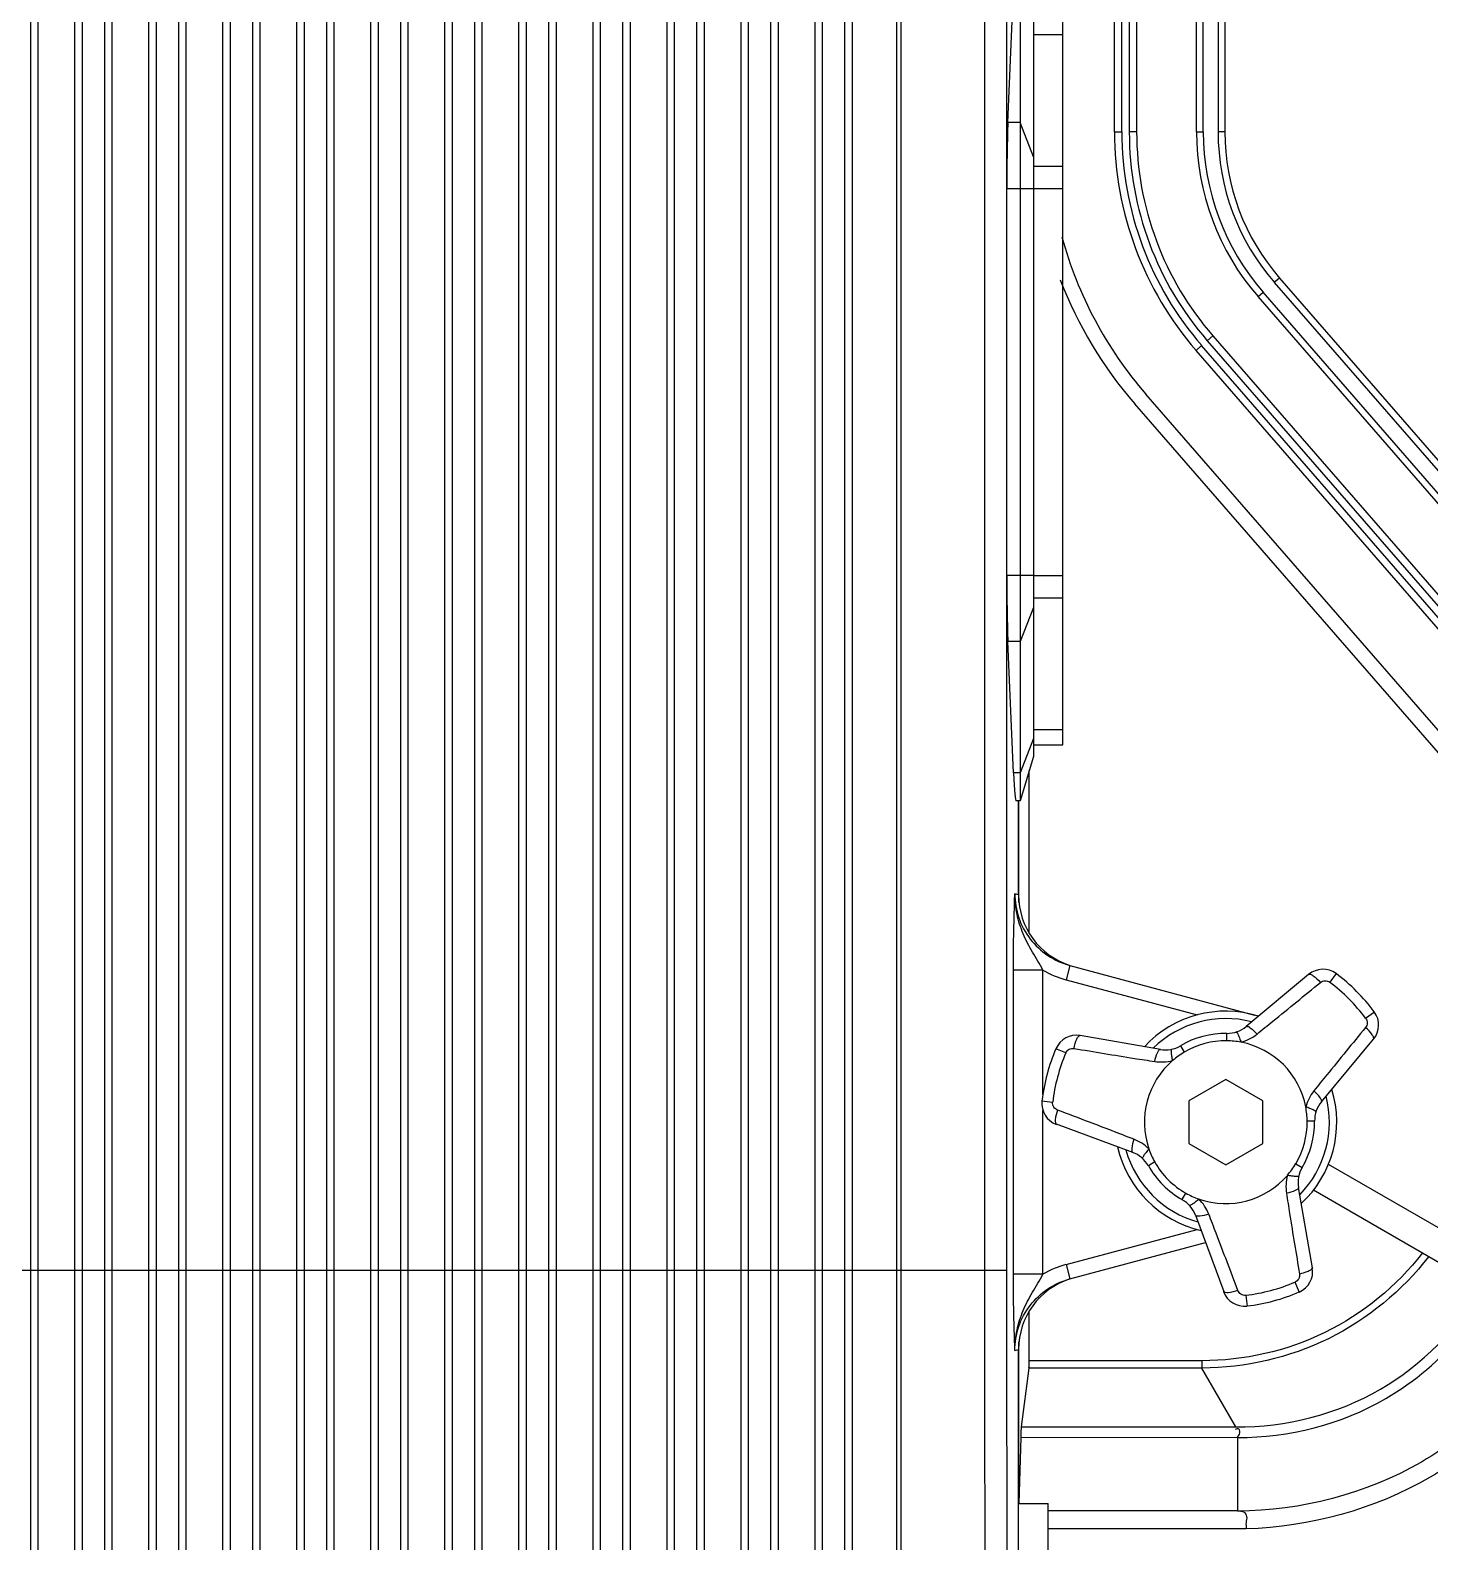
# Model space of a CAD drawing. Header units: millimetres. Extents: x -1070 to 42146, y 1440 to 12921.
# Drawn here: x 30919.1 to 31013.6, y 7100.1 to 7202.2 of the extents above; entities that cross this region are included whole.
import ezdxf

# ---------------------------------------------------------------- set-up
doc = ezdxf.new("R2010")
doc.units = ezdxf.units.MM
for name, color, linetype in [('DW-PLUS-PEIDIANHE实线CONTINUOUS', 7, 'Continuous'), ('DW-PLUS-XIANGTI实线CONTINUOUS', 7, 'Continuous'), ('MOUZU_COVER实线CONTINUOUS', 7, 'Continuous'), ('POWER-M_2实线CONTINUOUS', 7, 'Continuous'), ('SCREW-LOCKER实线CONTINUOUS', 7, 'Continuous')]:
    doc.layers.add(name, color=color, linetype=linetype)

# ---------------------------------------------------------------- blocks, each defined once
blk = doc.blocks.new('HJRTY45UYJDFGD')
at = {"layer": 'DW-PLUS-PEIDIANHE实线CONTINUOUS', "color": 251}
for p, q in [((18.25, 798.72), (18.25, 201.08)), ((18.75, 798.13), (18.75, 201.67)), ((21.25, 202.71), (21.25, 797.09)), ((21.75, 202.54), (21.75, 797.26)), ((23.25, 796.54), (23.25, 203.26)), ((23.75, 795.88), (23.75, 203.92)), ((26.75, 205.18), (26.75, 794.62)), ((26.25, 205.3), (26.25, 794.5)), ((16.75, 200.54), (16.75, 462.16)), ((16.25, 200.77), (16.25, 460.55)), ((13.25, 457.06), (13.25, 199.49)), ((13.75, 457.15), (13.75, 200.01)), ((11.75, 199.11), (11.75, 455.68)), ((11.25, 199.39), (11.25, 454.9)), ((-6.75, 452.73), (-6.75, 198.21)), ((6.75, 198.21), (6.75, 452.73)), ((8.25, 453.4), (8.25, 198.43)), ((8.75, 453.32), (8.75, 198.9)), ((-6.25, 452.22), (-6.25, 198.53)), ((-3.75, 198.29), (-3.75, 451.53)), ((-3.25, 197.87), (-3.25, 451.74)), ((-1.75, 451.53), (-1.75, 197.8)), ((1.75, 197.8), (1.75, 451.53)), ((3.25, 451.74), (3.25, 197.87)), ((3.75, 451.53), (3.75, 198.29)), ((6.25, 198.53), (6.25, 452.22)), ((-1.25, 451.19), (-1.25, 198.17)), ((1.25, 198.17), (1.25, 451.19)), ((28.25, 449.28), (28.25, 206.11)), ((28.75, 448), (28.75, 206.87)), ((31.25, 208.65), (31.25, 445.02)), ((31.75, 208.58), (31.75, 444.9)), ((33.25, 443.18), (33.25, 209.78)), ((33.75, 442.15), (33.75, 210.67)), ((36.25, 212.97), (36.25, 439.27)), ((36.75, 212.97), (36.75, 439.15)), ((38.25, 437.43), (38.25, 214.53)), ((38.75, 436.39), (38.75, 215.6)), ((41.25, 218.65), (41.25, 433.52)), ((41.75, 218.75), (41.75, 433.4)), ((43.25, 431.67), (43.25, 220.88)), ((43.75, 430.64), (43.75, 222.26)), ((46.25, 226.68), (46.25, 427.43)), ((46.75, 226.96), (46.75, 427.22)), ((48.25, 424.71), (48.25, 230.32)), ((48.75, 423.04), (48.75, 232.54)), ((51.75, 409.58), (51.75, 249.9)), ((52.05, 409.58), (52.05, 249.86)), ((57.7, 409.28), (57.7, 289.9)), ((59.19, 409.28), (59.19, 289.9)), ((60.1, 378.2), (60.1, 321.6)), ((59.28, 367.43), (59.66, 376.29)), ((61, 375.2), (61, 324.6)), ((60.1, 367.43), (59.28, 367.43)), ((61, 365.12), (60.1, 367.43)), ((61, 362.96), (59.21, 362.96)), ((59.21, 336.84), (59.21, 362.96)), ((61, 336.84), (59.21, 336.84)), ((61, 334.68), (60.1, 332.37)), ((60.1, 332.37), (59.28, 332.37)), ((59.66, 323.51), (59.28, 332.37)), ((61, 325.82), (60.1, 323.51)), ((61, 324.6), (60.1, 321.6)), ((60.1, 323.51), (59.66, 323.51)), ((60.1, 321.6), (59.84, 321.6)), ((60, 315.25), (60, 321.6)), ((60, 315.25), (59.75, 315.32)), ((63.46, 310.49), (63.21, 309.52)), ((63.46, 310.49), (75.94, 307.14)), ((61.65, 310.18), (59.65, 310.18)), ((59.65, 289.62), (59.65, 310.18)), ((61.65, 301.75), (61.65, 310.18)), ((63.21, 309.52), (72.07, 307.15)), ((61.65, 289.62), (61.65, 300.69)), ((63.21, 290.28), (72.07, 292.65)), ((63.46, 289.31), (72.64, 291.77)), ((63.21, 290.28), (63.46, 289.31)), ((-8.75, 289.9), (-6.25, 289.9)), ((-6.25, 289.9), (-3.75, 289.9)), ((-3.75, 289.9), (59.19, 289.9)), ((61.65, 289.62), (59.65, 289.62)), ((59.75, 284.48), (60, 284.55)), ((60, 249.9), (60, 284.55))]:
    blk.add_line(p, q, dxfattribs=at)
for centre, radius, start, end in [((64.77, 315.35), 6.04, 238.8803, 254.9593), ((74, 299.9), 7.5, 72.8486, 137.153), ((74, 299.9), 7, 75.5534, 134.4466), ((74, 299.9), 7, 315.5534, 14.4466), ((74, 299.9), 7.5, 312.8215, 17.191), ((74, 299.9), 7.5, 192.8341, 257.1602), ((74, 299.9), 7, 195.5534, 254.4466), ((64.77, 284.45), 6.04, 105.0406, 121.1198), ((9816.25, 289.88), 9758.55, 179.999871, 180.235764), ((9732.04, 289.88), 9672.85, 179.999871, 180.236806)]:
    blk.add_arc(centre, radius, start, end, dxfattribs=at)
for centre, major_axis, ratio, start_param, end_param in [((59.41, 362.96), (0, 5.8), 0.034921, 0.691684, 1.570796), ((59.41, 336.84), (0, 5.8), 0.034921, -4.712389, -3.833276), ((59.84, 329.9), (0, 8.3), 0.034921, -3.833276, -3.141601), ((65, 315.25), (-4.83, 1.29), 0.999347, 0.261636, 1.52027), ((65, 284.55), (4.83, 1.29), 0.999347, 1.621323, 2.879956)]:
    blk.add_ellipse(centre, major_axis=major_axis, ratio=ratio, start_param=start_param, end_param=end_param, dxfattribs=at)
for points, knots in [([(59.65, 310.18), (59.65, 310.68), (59.66, 312.39), (59.71, 314.1), (59.75, 315.32)], [0, 0, 0, 0, 0.289386, 1, 1, 1, 1]), ([(59.75, 315.32), (59.75, 314.78), (59.93, 313.68), (60.72, 312.22), (61.93, 311.09), (62.94, 310.63), (63.46, 310.49)], [0, 0, 0, 0, 0.249999, 0.499998, 0.749997, 1, 1, 1, 1]), ([(61.65, 310.18), (61.42, 310.59), (60.93, 311.38), (60.28, 312.61), (59.85, 313.93), (59.75, 314.86), (59.75, 315.32)], [0, 0, 0, 0, 0.252545, 0.502198, 0.751134, 1, 1, 1, 1]), ([(59.75, 284.48), (59.74, 284.85), (59.68, 286.56), (59.65, 288.27), (59.65, 289.62)], [0, 0, 0, 0, 0.213186, 1, 1, 1, 1]), ([(59.75, 284.48), (59.75, 284.94), (59.85, 285.87), (60.28, 287.19), (60.93, 288.42), (61.42, 289.21), (61.65, 289.62)], [0, 0, 0, 0, 0.248865, 0.497802, 0.747455, 1, 1, 1, 1]), ([(59.75, 284.48), (59.75, 285.02), (59.93, 286.12), (60.72, 287.58), (61.93, 288.71), (62.94, 289.17), (63.46, 289.31)], [0, 0, 0, 0, 0.249999, 0.499998, 0.749997, 1, 1, 1, 1])]:
    blk.add_open_spline(points, degree=3, knots=knots, dxfattribs=at)
at = {"layer": 'DW-PLUS-XIANGTI实线CONTINUOUS', "color": 251}
for p, q in [((66.48, 366.8), (66.48, 409.22)), ((66.98, 366.8), (66.98, 409.22)), ((66.48, 366.8), (66.98, 366.8)), ((72, 352.04), (72.37, 352.37)), ((95.36, 325.92), (72.37, 352.37)), ((94.99, 325.59), (72, 352.04)), ((67.84, 348.43), (90.84, 321.98)), ((91.59, 322.64), (68.6, 349.09)), ((60.72, 312.68), (60.72, 323.65)), ((60.03, 314.74), (60.03, 321.6)), ((92.08, 290.61), (80.93, 297.05)), ((79.93, 295.32), (91.08, 288.88)), ((60.72, 283.78), (60.72, 287.12)), ((60.03, 274.14), (60.03, 285.06)), ((60.7, 283.29), (60.18, 279.32)), ((72.39, 283.29), (60.7, 283.29)), ((72.39, 283.78), (60.72, 283.78)), ((72.39, 283.78), (72.39, 283.29)), ((74.69, 279.32), (72.39, 283.29)), ((60.18, 279.32), (74.69, 279.32)), ((60.15, 278.6), (60.03, 274.14)), ((60.15, 278.6), (74.79, 278.61)), ((74.79, 278.61), (74.79, 273.64)), ((60.03, 274.14), (62, 274.14)), ((62, 249.9), (62, 274.14)), ((74.79, 273.64), (62, 273.64)), ((75.38, 272.42), (62, 272.42))]:
    blk.add_line(p, q, dxfattribs=at)
for radius, start in [(22.5, 180), (22, 180), (27, 195.2313), (28, 200.8781)]:
    blk.add_arc((88.98, 366.8), radius, start, 221, dxfattribs=at)
for centre, major_axis, start_param, end_param in [((60.7, 283.78), (0, 0.5), -2.879793, -1.570796), ((60.2, 277.39), (0, 2), 0.261799, 0.916298)]:
    blk.add_ellipse(centre, major_axis=major_axis, ratio=0.034921, start_param=start_param, end_param=end_param, dxfattribs=at)
for points, knots in [([(87.29, 291.07), (85.55, 288.83), (80.99, 285.07), (75.23, 283.78), (72.39, 283.78)], [0, 0, 0, 0, 0.49997, 1, 1, 1, 1]), ([(87.71, 290.83), (85.93, 288.51), (81.24, 284.64), (75.32, 283.3), (72.39, 283.29)], [0, 0, 0, 0, 0.49997, 1, 1, 1, 1]), ([(96.29, 286.05), (94.15, 282.33), (87.82, 275.9), (79.08, 273.63), (74.79, 273.63)], [0, 0, 0, 0, 0.500051, 1, 1, 1, 1]), ([(97.05, 284.94), (94.8, 281.27), (88.39, 274.92), (79.68, 272.54), (75.38, 272.42)], [0, 0, 0, 0, 0.500053, 1, 1, 1, 1]), ([(74.8, 278.61), (74.88, 278.74), (75.02, 278.92), (74.88, 279.22), (74.72, 279.17), (74.64, 279.14)], [0, 0, 0, 0, 0.535425, 0.707591, 1, 1, 1, 1]), ([(74.79, 273.64), (74.94, 273.63), (75.24, 273.64), (75.47, 273.23), (75.33, 272.84), (75.38, 272.56), (75.38, 272.42)], [0, 0, 0, 0, 0.275365, 0.481633, 0.74352, 1, 1, 1, 1])]:
    blk.add_open_spline(points, degree=3, knots=knots, dxfattribs=at)
for points in [[(84.45, 281.86), (87.25, 283.49), (89.68, 285.95), (91.29, 288.76)], [(84.82, 281.23), (86.76, 282.36), (88.53, 283.86), (89.96, 285.59)], [(74.69, 279.32), (78.05, 279.28), (81.55, 280.17), (84.45, 281.86)], [(74.79, 278.6), (78.25, 278.57), (81.83, 279.49), (84.82, 281.23)]]:
    blk.add_open_spline(points, degree=3, dxfattribs=at)
at = {"layer": 'MOUZU_COVER实线CONTINUOUS', "color": 251}
for p, q in [((67.48, 409.22), (67.48, 366.8)), ((67.98, 409.22), (67.98, 366.8)), ((72.02, 366.8), (72.02, 409.22)), ((72.48, 366.8), (72.48, 409.22)), ((73.48, 409.22), (73.48, 366.8)), ((73.93, 409.22), (73.93, 366.8)), ((67.98, 366.8), (67.48, 366.8)), ((72.02, 366.8), (72.48, 366.8)), ((73.93, 366.8), (73.48, 366.8)), ((77.62, 356.93), (77.28, 356.63)), ((77.28, 356.63), (100.27, 330.18)), ((77.62, 356.93), (100.62, 330.49)), ((76.18, 355.68), (76.52, 355.98)), ((99.17, 329.23), (76.18, 355.68)), ((99.51, 329.53), (76.52, 355.98)), ((73.13, 353.03), (72.75, 352.7)), ((72.75, 352.7), (95.74, 326.25)), ((73.13, 353.03), (96.12, 326.58))]:
    blk.add_line(p, q, dxfattribs=at)
for radius in [21.5, 21, 16.96, 16.5, 15.5, 15.04]:
    blk.add_arc((88.98, 366.8), radius, 180, 221, dxfattribs=at)
at = {"layer": 'POWER-M_2实线CONTINUOUS', "color": 251}
for p, q in [((63, 325.4), (63, 374.4)), ((63, 373.37), (61, 373.37)), ((61, 364.5), (63, 364.5)), ((63, 362.96), (61, 362.96)), ((61, 336.84), (63, 336.84)), ((63, 335.3), (61, 335.3)), ((61, 326.43), (63, 326.43)), ((61, 325.4), (63, 325.4))]:
    blk.add_line(p, q, dxfattribs=at)
at = {"layer": 'SCREW-LOCKER实线CONTINUOUS', "color": 251}
for p, q in [((79.6, 309.88), (75.38, 306.36)), ((81.45, 309.94), (81.02, 309.35)), ((83.45, 306.92), (84.04, 307.35)), ((69.58, 304.81), (64.16, 305.75)), ((74.07, 305.4), (74.07, 305.9)), ((80.46, 301.28), (83.98, 305.5)), ((63.19, 304.58), (62.53, 304.86)), ((70.94, 305.06), (71.19, 304.63)), ((74, 302.79), (71.5, 301.34)), ((76.5, 301.34), (74, 302.79)), ((61.58, 301.34), (62.3, 301.25)), ((71.5, 301.34), (71.5, 298.46)), ((76.5, 298.46), (76.5, 301.34)), ((67.71, 297.86), (62.56, 299.76)), ((80, 299.97), (79.5, 299.97)), ((71.5, 298.46), (74, 297.01)), ((74, 297.01), (76.5, 298.46)), ((69.2, 297.21), (68.77, 296.96)), ((78.73, 297.09), (79.16, 296.84)), ((79.85, 290.06), (78.91, 295.48)), ((71.06, 294.67), (71.31, 295.1)), ((71.96, 293.61), (73.86, 288.46)), ((78.96, 288.43), (78.68, 289.09)), ((75.35, 288.2), (75.44, 287.48))]:
    blk.add_line(p, q, dxfattribs=at)
for centre, radius, start, end in [((80.56, 308.73), 1.5, 53.402, 129.826), ((74, 299.9), 12.5, 36.598, 53.402), ((74, 299.9), 11.77, 36.598, 53.402), ((82.83, 306.46), 1.5, 320.1741, 36.598), ((63.9, 304.27), 1.5, 80.1741, 156.598), ((74, 299.9), 6, 89.3133, 120.6867), ((74, 299.9), 5.5, 89.3167, 120.6851), ((74.1, 307.9), 2, 269.3133, 309.8259), ((74, 299.89), 5.51, 79.2013, 89.3049), ((74, 299.9), 12.5, 156.598, 173.402), ((74, 299.9), 11.77, 156.598, 173.402), ((69.92, 306.78), 2, 260.1741, 300.6867), ((74.01, 299.89), 5.51, 120.6956, 130.798), ((74, 299.9), 5.5, 10.8077, 79.1928), ((74, 299.9), 5.5, 130.8091, 199.1901), ((63.07, 301.16), 1.5, 173.402, 249.826), ((82, 300), 2, 140.1741, 180.6867), ((73.99, 299.9), 5.51, 0.7075, 10.8083), ((74, 299.9), 5.5, 329.3137, 0.6867), ((74, 299.9), 6, 329.3133, 0.6867), ((67.02, 295.98), 2, 29.3133, 69.8259), ((74.01, 299.9), 5.51, 199.2008, 209.3038), ((74, 299.9), 5.5, 209.313, 240.6898), ((74, 299.9), 6, 209.3133, 240.6867), ((74, 299.9), 5.5, 250.8093, 319.1904), ((73.99, 299.91), 5.51, 319.2021, 329.3038), ((80.88, 295.82), 2, 149.3133, 189.8259), ((70.08, 292.92), 2, 20.1741, 60.6867), ((74, 299.91), 5.51, 240.6969, 250.7989), ((78.37, 289.8), 1.5, 293.402, 9.8261), ((74, 299.9), 11.77, 276.598, 293.402), ((75.26, 288.97), 1.5, 200.1741, 276.598), ((74, 299.9), 12.5, 276.598, 293.402)]:
    blk.add_arc(centre, radius, start, end, dxfattribs=at)
for points, knots in [([(79.6, 309.88), (79.63, 309.91), (79.76, 309.89), (80.03, 309.72), (80.25, 309.51), (80.39, 309.34)], [0, 0, 0, 0, 0.119219, 0.334348, 1, 1, 1, 1]), ([(80.39, 309.34), (80.48, 309.41), (80.7, 309.5), (80.93, 309.42), (81.02, 309.35)], [0, 0, 0, 0, 0.494491, 1, 1, 1, 1]), ([(76.11, 305.85), (76.47, 306.14), (77.9, 307.3), (79.33, 308.47), (80.39, 309.34)], [0, 0, 0, 0, 0.25077, 1, 1, 1, 1]), ([(75.38, 306.36), (75.4, 306.39), (75.52, 306.37), (75.77, 306.2), (75.97, 306.01), (76.11, 305.85)], [0, 0, 0, 0, 0.113779, 0.326405, 1, 1, 1, 1]), ([(83.45, 306.92), (83.52, 306.83), (83.6, 306.6), (83.51, 306.38), (83.44, 306.29)], [0, 0, 0, 0, 0.505506, 1, 1, 1, 1]), ([(63.74, 304.88), (63.79, 305.1), (63.87, 305.39), (64.02, 305.68), (64.12, 305.75), (64.16, 305.75)], [0, 0, 0, 0, 0.665425, 0.880715, 1, 1, 1, 1]), ([(74.69, 305.99), (74.71, 306), (74.77, 305.92), (74.84, 305.79), (74.94, 305.57), (75, 305.4), (75.03, 305.3)], [0, 0, 0, 0, 0.089128, 0.296906, 0.611192, 1, 1, 1, 1]), ([(83.44, 306.29), (82.57, 305.23), (81.4, 303.8), (80.24, 302.37), (79.95, 302.01)], [0, 0, 0, 0, 0.74923, 1, 1, 1, 1]), ([(83.98, 305.5), (84.01, 305.53), (83.99, 305.66), (83.82, 305.93), (83.61, 306.15), (83.44, 306.29)], [0, 0, 0, 0, 0.119219, 0.334348, 1, 1, 1, 1]), ([(63.19, 304.58), (63.24, 304.68), (63.4, 304.86), (63.63, 304.9), (63.74, 304.88)], [0, 0, 0, 0, 0.505506, 1, 1, 1, 1]), ([(63.74, 304.88), (65.1, 304.66), (66.92, 304.35), (68.74, 304.07), (69.2, 304)], [0, 0, 0, 0, 0.74923, 1, 1, 1, 1]), ([(69.2, 304), (69.24, 304.2), (69.32, 304.47), (69.45, 304.74), (69.54, 304.82), (69.58, 304.81)], [0, 0, 0, 0, 0.673406, 0.886166, 1, 1, 1, 1]), ([(70.41, 304.06), (70.39, 304.16), (70.36, 304.34), (70.33, 304.58), (70.33, 304.72), (70.34, 304.82), (70.36, 304.83)], [0, 0, 0, 0, 0.388756, 0.703026, 0.910862, 1, 1, 1, 1]), ([(80.46, 301.28), (80.49, 301.3), (80.47, 301.42), (80.3, 301.67), (80.11, 301.87), (79.95, 302.01)], [0, 0, 0, 0, 0.113779, 0.326405, 1, 1, 1, 1]), ([(62.63, 300.71), (62.53, 300.76), (62.34, 300.9), (62.29, 301.14), (62.3, 301.25)], [0, 0, 0, 0, 0.494496, 1, 1, 1, 1]), ([(62.63, 300.71), (62.55, 300.51), (62.48, 300.21), (62.47, 299.89), (62.52, 299.77), (62.56, 299.76)], [0, 0, 0, 0, 0.665425, 0.880714, 1, 1, 1, 1]), ([(80.09, 300.59), (80.1, 300.61), (80.02, 300.67), (79.89, 300.74), (79.67, 300.84), (79.5, 300.9), (79.4, 300.93)], [0, 0, 0, 0, 0.089128, 0.296905, 0.611191, 1, 1, 1, 1]), ([(67.79, 298.75), (67.72, 298.55), (67.66, 298.28), (67.64, 297.98), (67.68, 297.87), (67.71, 297.86)], [0, 0, 0, 0, 0.673407, 0.886164, 1, 1, 1, 1]), ([(68.81, 298.09), (68.74, 298.02), (68.62, 297.88), (68.48, 297.68), (68.41, 297.56), (68.37, 297.47), (68.38, 297.45)], [0, 0, 0, 0, 0.388758, 0.703028, 0.910863, 1, 1, 1, 1]), ([(78.93, 296.26), (78.92, 296.24), (78.82, 296.23), (78.68, 296.23), (78.44, 296.26), (78.26, 296.29), (78.16, 296.31)], [0, 0, 0, 0, 0.089135, 0.296971, 0.611243, 1, 1, 1, 1]), ([(78.91, 295.48), (78.92, 295.44), (78.84, 295.35), (78.57, 295.22), (78.3, 295.14), (78.1, 295.1)], [0, 0, 0, 0, 0.113779, 0.326405, 1, 1, 1, 1]), ([(72.19, 294.71), (72.12, 294.64), (71.98, 294.52), (71.78, 294.38), (71.66, 294.31), (71.57, 294.27), (71.55, 294.28)], [0, 0, 0, 0, 0.388756, 0.703028, 0.910864, 1, 1, 1, 1]), ([(78.1, 295.1), (78.17, 294.64), (78.45, 292.82), (78.76, 291), (78.98, 289.64)], [0, 0, 0, 0, 0.25077, 1, 1, 1, 1]), ([(72.85, 293.69), (72.65, 293.62), (72.38, 293.56), (72.08, 293.54), (71.97, 293.58), (71.96, 293.61)], [0, 0, 0, 0, 0.673406, 0.886166, 1, 1, 1, 1]), ([(74.81, 288.53), (74.33, 289.82), (73.68, 291.54), (73.02, 293.26), (72.85, 293.69)], [0, 0, 0, 0, 0.74923, 1, 1, 1, 1]), ([(79.85, 290.06), (79.85, 290.05), (79.85, 290.01), (79.81, 289.97), (79.78, 289.94)], [0, 0, 0, 0, 0.199965, 1, 1, 1, 1]), ([(78.98, 289.64), (79, 289.53), (78.96, 289.3), (78.78, 289.14), (78.68, 289.09)], [0, 0, 0, 0, 0.494491, 1, 1, 1, 1]), ([(79.78, 289.94), (79.7, 289.87), (79.42, 289.75), (79.15, 289.68), (78.98, 289.64)], [0, 0, 0, 0, 0.411475, 1, 1, 1, 1]), ([(74.81, 288.53), (74.61, 288.45), (74.31, 288.38), (73.99, 288.37), (73.87, 288.42), (73.86, 288.46)], [0, 0, 0, 0, 0.665425, 0.880715, 1, 1, 1, 1]), ([(75.35, 288.2), (75.24, 288.19), (75, 288.24), (74.86, 288.43), (74.81, 288.53)], [0, 0, 0, 0, 0.505506, 1, 1, 1, 1])]:
    blk.add_open_spline(points, degree=3, knots=knots, dxfattribs=at)
for points in [[(75.03, 305.3), (75.42, 305.42), (75.8, 305.6), (76.11, 305.85)], [(69.2, 304), (69.59, 303.94), (70.01, 303.97), (70.41, 304.06)], [(79.95, 302.01), (79.7, 301.7), (79.52, 301.32), (79.4, 300.93)], [(64.79, 299.9), (64.07, 300.17), (63.35, 300.45), (62.63, 300.71)], [(67.79, 298.75), (66.79, 299.13), (65.79, 299.53), (64.79, 299.9)], [(68.81, 298.09), (68.51, 298.37), (68.17, 298.61), (67.79, 298.75)], [(78.16, 296.31), (78.07, 295.91), (78.04, 295.49), (78.1, 295.1)], [(72.85, 293.69), (72.71, 294.07), (72.47, 294.41), (72.19, 294.71)]]:
    blk.add_open_spline(points, degree=3, dxfattribs=at)
blk = doc.blocks.new('*U380')
blk.add_blockref('HJRTY45UYJDFGD', (-1500, -503.15))
blk = doc.blocks.new('*U381')
at = {"color": 0, "linetype": 'ByBlock', "lineweight": -2, "transparency": 16777216}
blk.add_blockref('*U380', (0, 0), dxfattribs=at)

msp = doc.modelspace()

# ---------------------------------------------------------------- block references
at = {"lineweight": -3}
msp.add_blockref('*U381', (32425.863, 7331.698), dxfattribs=at)

doc.saveas('drawing.dxf')
